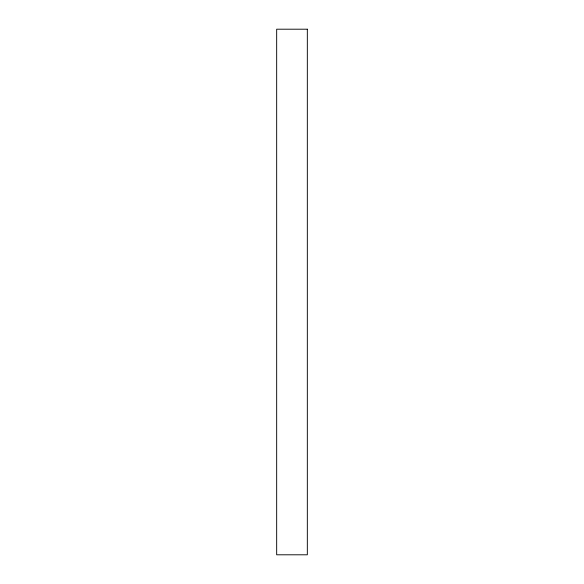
<?xml version="1.0" encoding="UTF-8"?>
<svg xmlns="http://www.w3.org/2000/svg" width="584" height="584" viewBox="0 0 584 584"><rect width="100%" height="100%" fill="white"/><g stroke="black" fill="none" stroke-linecap="round" stroke-linejoin="round"><path stroke-width="0.88" d="M307.33 29.2L276.67 29.2L276.67 554.8L307.33 554.8L307.33 29.2"/></g></svg>
